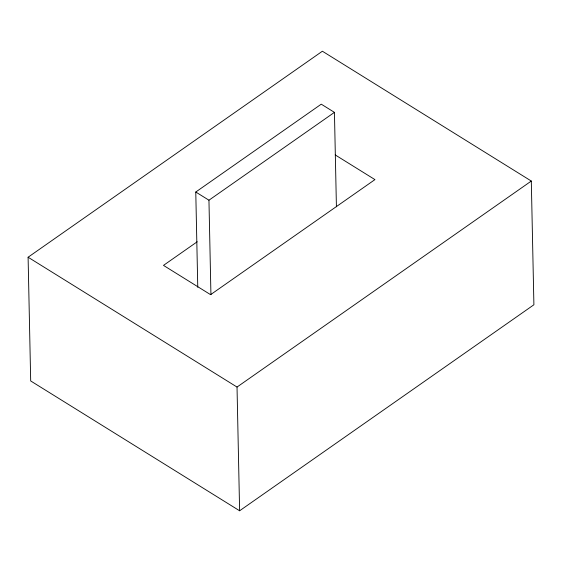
<?xml version="1.0" encoding="UTF-8"?>
<svg xmlns="http://www.w3.org/2000/svg" width="562" height="562" viewBox="0 0 562 562"><rect width="100%" height="100%" fill="white"/><g stroke="black" fill="none" stroke-linecap="round" stroke-linejoin="round"><path stroke-width="0.84" d="M28.1 257.227L322.384 51.219L531.308 181.048L533.9 304.773L239.616 510.781L30.692 380.952L28.1 257.227L237.023 387.056L239.616 510.781M197.768 287.33L195.773 192.021L321.26 104.174L334.439 112.365L336.42 206.795M210.933 294.643L208.952 200.205L334.439 112.365M197.213 241.772L163.479 265.39L210.581 294.664L374.938 179.608L335.191 154.908M237.023 387.056L531.308 181.048M195.773 192.021L208.952 200.205"/></g></svg>
